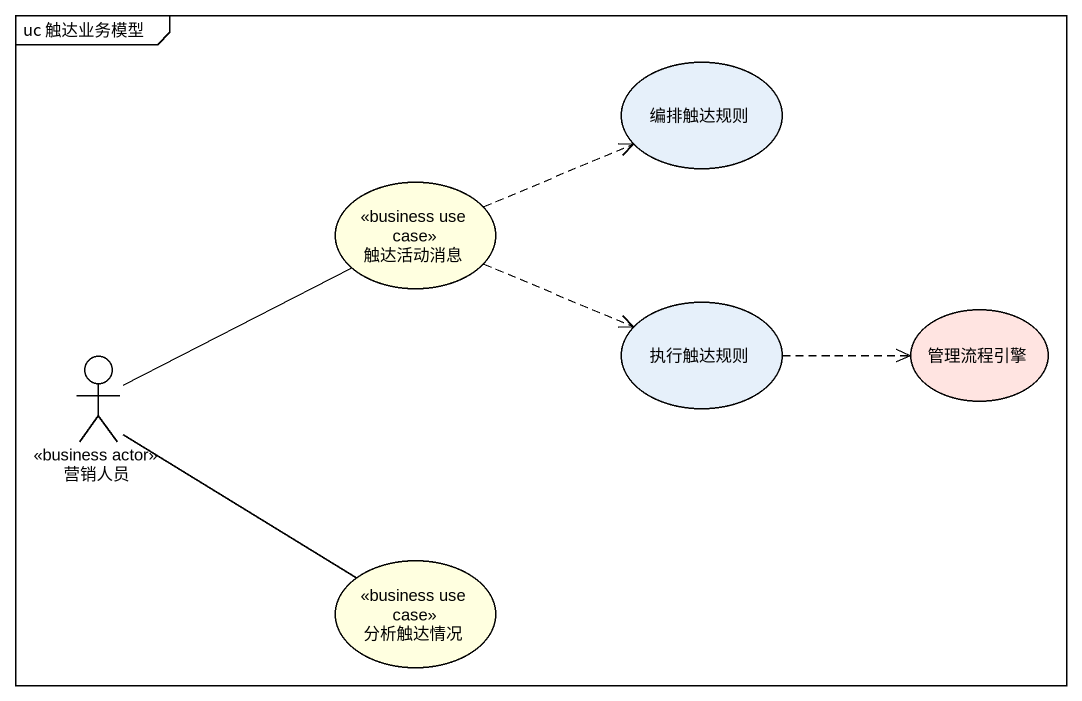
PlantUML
@startuml
mainframe uc 触达业务模型
usecase 编排触达规则
usecase 触达活动消息 <<business use case>> #FFFFE0
usecase 执行触达规则
usecase 管理流程引擎 #FFE4E1
actor 营销人员 <<business actor>>
usecase 分析触达情况 <<business use case>> #FFFFE0
触达活动消息 .right.> 编排触达规则
触达活动消息 .right.> 执行触达规则
执行触达规则 .right.> 管理流程引擎
营销人员 -right- 触达活动消息
营销人员 -right- 分析触达情况
@enduml
